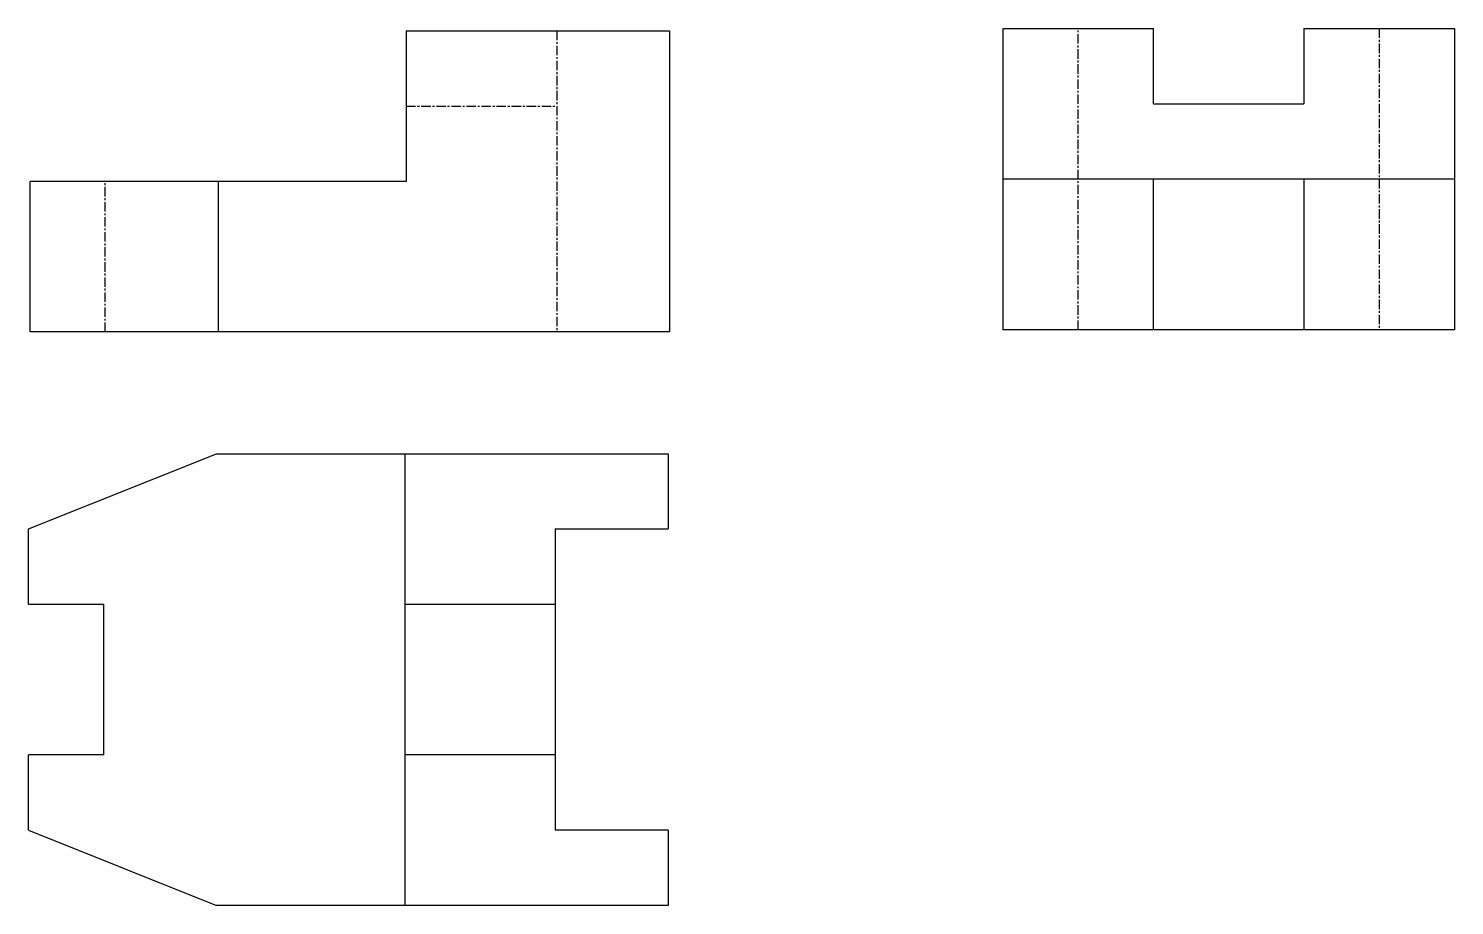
# Model space of a CAD drawing. Header units: inches. Extents: x 90 to 279, y 110 to 227.
import ezdxf

# ---------------------------------------------------------------- set-up
doc = ezdxf.new("R2010")
doc.units = ezdxf.units.IN
doc.header["$MEASUREMENT"] = 0
doc.linetypes.add('CENTER', pattern=[2, 1.25, -0.25, 0.25, -0.25])
doc.layers.add('Layer1', color=7, linetype='CENTER')

msp = doc.modelspace()

# ---------------------------------------------------------------- linework, layer by layer
for p, q in [((140.05, 226.57), (140.05, 206.57)), ((140.05, 226.57), (175.05, 226.57)), ((175.05, 226.57), (175.05, 186.57)), ((219.36, 226.86), (239.36, 226.86)), ((219.36, 186.86), (219.36, 226.86)), ((239.36, 216.86), (239.36, 226.86)), ((259.36, 226.86), (259.36, 216.86)), ((259.36, 226.86), (279.36, 226.86)), ((279.36, 226.86), (279.36, 186.86)), ((239.36, 216.86), (259.36, 216.86)), ((279.36, 206.86), (219.36, 206.86)), ((239.36, 186.86), (239.36, 206.86)), ((259.36, 206.86), (259.36, 186.86)), ((90.05, 186.57), (90.05, 206.57)), ((140.05, 206.57), (90.05, 206.57)), ((115.05, 206.57), (115.05, 186.57)), ((175.05, 186.57), (90.05, 186.57)), ((279.36, 186.86), (219.36, 186.86)), ((89.85, 160.4), (114.85, 170.4)), ((114.85, 170.4), (174.85, 170.4)), ((139.85, 170.4), (139.85, 110.4)), ((174.85, 170.4), (174.85, 160.4)), ((89.85, 150.4), (89.85, 160.4)), ((159.85, 160.4), (174.85, 160.4)), ((159.85, 160.4), (159.85, 120.4)), ((89.85, 150.4), (99.85, 150.4)), ((99.85, 130.4), (99.85, 150.4)), ((139.85, 150.4), (159.85, 150.4)), ((89.85, 120.4), (89.85, 130.4)), ((99.85, 130.4), (89.85, 130.4)), ((159.85, 130.4), (139.85, 130.4)), ((89.85, 120.4), (114.85, 110.4)), ((174.85, 120.4), (159.85, 120.4)), ((174.85, 120.4), (174.85, 110.4)), ((174.85, 110.4), (114.85, 110.4))]:
    msp.add_line(p, q)
at = {"layer": 'Layer1'}
for p, q in [((160.05, 226.57), (160.05, 186.57)), ((229.36, 186.86), (229.36, 226.86)), ((269.36, 226.86), (269.36, 186.86)), ((140.05, 216.57), (160.05, 216.57)), ((100.05, 186.57), (100.05, 206.57))]:
    msp.add_line(p, q, dxfattribs=at)

doc.saveas('drawing.dxf')
